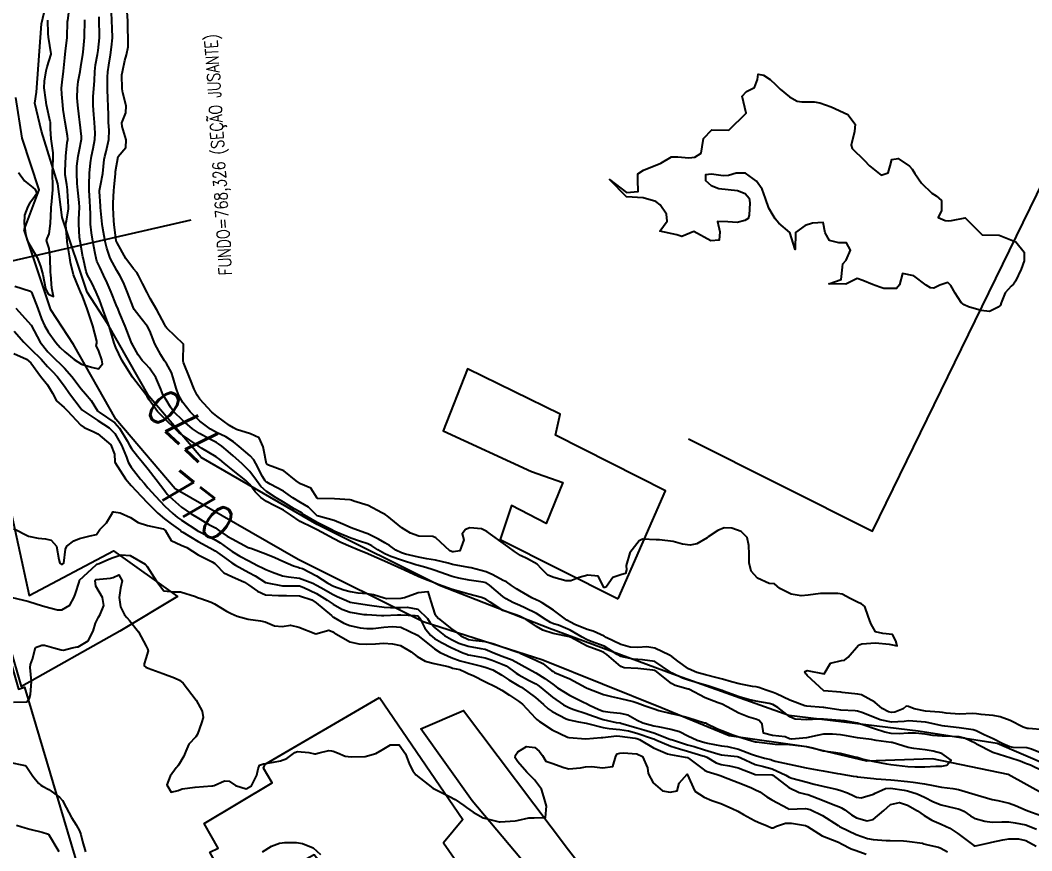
# Model space of a CAD drawing. Header units: metres. Extents: x 307586 to 320046, y 7427249 to 7434250.
# Drawn here: x 318966.1 to 319085.4, y 7429174.3 to 7429272.2 of the extents above; entities that cross this region are included whole.
import ezdxf
from ezdxf.enums import TextEntityAlignment as Align

# ---------------------------------------------------------------- set-up
doc = ezdxf.new("R2010")
doc.units = ezdxf.units.M
doc.header["$MEASUREMENT"] = 0
for name, color, linetype in [('Area Verde e Lazer', 45, 'Continuous'), ('Cotas', 45, 'Continuous'), ('Curvas de Nivel 1m', 11, 'Continuous'), ('Curvas de Nivel 5m', 15, 'Continuous'), ('Divisa', 42, 'FENCELINE2'), ('Edificações', 30, 'Continuous'), ('Hidrografia', 140, 'Continuous'), ('TEXTO', 45, 'Continuous'), ('Vias Primárias', 230, 'Continuous')]:
    doc.layers.add(name, color=color, linetype=linetype)
doc.styles.add('ROMANS', font='romans', dxfattribs={"height": 0.2})
doc.styles.add('Style-STANDARD', font='STANDARD.shx')
doc.linetypes.add('FENCELINE2', pattern='A,0.25,-0.1,[132,ltypeshp.shx,S=0.1,R=0,X=-0.1,Y=0],-0.1,1', length=1.45)

msp = doc.modelspace()

# ---------------------------------------------------------------- linework, layer by layer
at = {"layer": 'Area Verde e Lazer'}
msp.add_lwpolyline([(319044.9, 7429222.86), (319066.6, 7429211.96), (319095.71, 7429271.56), (319044.9, 7429296.61)], dxfattribs=at)
msp.add_lwpolyline([(319044.9, 7429222.86), (319066.6, 7429211.96), (319095.71, 7429271.56), (319044.9, 7429296.61)], dxfattribs=at)
at = {"layer": 'Curvas de Nivel 1m', "flags": 128}
for points, elevation in [([(318965.45, 7429240.84), (318967.32, 7429240.25), (318967.44, 7429240.13), (318968.16, 7429238.24), (318968.62, 7429237.01), (318968.96, 7429236.23), (318969.38, 7429235.48), (318970.29, 7429234.22), (318970.79, 7429233.64), (318971.35, 7429233.12), (318972.46, 7429232.19), (318973.34, 7429231.67), (318974.49, 7429231.32), (318975.33, 7429231.1), (318975.8, 7429231.69), (318975.73, 7429232.15), (318975.35, 7429233.18), (318975.07, 7429233.87), (318975.13, 7429234.15), (318975.14, 7429234.38), (318974.67, 7429236.16), (318974.35, 7429237.11), (318974, 7429238.17), (318973.44, 7429239.67), (318973.21, 7429240.18), (318972.99, 7429240.64), (318972.36, 7429242.19), (318972.01, 7429243.66), (318971.93, 7429244.2), (318971.64, 7429246.07), (318971.63, 7429246.2), (318971.53, 7429247.53), (318971.48, 7429248.15), (318971.48, 7429248.2), (318971.49, 7429248.25), (318971.54, 7429248.53), (318971.77, 7429249.98), (318971.78, 7429250.2), (318971.69, 7429252.09), (318971.68, 7429252.2), (318971.59, 7429252.83), (318971.4, 7429254), (318971.39, 7429254.2), (318971.39, 7429254.42), (318971.47, 7429256.2), (318971.65, 7429257.78), (318971.71, 7429258.14), (318971.71, 7429258.2), (318971.66, 7429258.57), (318971.39, 7429260.2), (318971.17, 7429261.68), (318971.11, 7429262.21), (318971.01, 7429263.5), (318970.98, 7429264.21), (318971.03, 7429264.91), (318971.19, 7429266.21), (318971.36, 7429267.8), (318971.39, 7429268.21), (318971.42, 7429268.56), (318971.63, 7429270.2), (318971.69, 7429272.07), (318971.7, 7429272.2), (318971.83, 7429273.09)], 769), ([(319086.81, 7429185.65), (319085.36, 7429186.27), (319084.82, 7429186.39), (319083.22, 7429186.45), (319082.82, 7429186.53), (319081.99, 7429186.87), (319080.83, 7429187.46), (319079.77, 7429187.95), (319078.84, 7429188.43), (319078.48, 7429188.55), (319076.84, 7429188.78), (319075.15, 7429188.95), (319074.84, 7429189), (319073.24, 7429189.37), (319072.85, 7429189.43), (319072.34, 7429189.49), (319070.85, 7429189.58), (319070.33, 7429189.52), (319068.85, 7429189.43), (319067.53, 7429189.72), (319066.85, 7429189.98), (319065.35, 7429190.58), (319064.86, 7429190.75), (319064.57, 7429190.78), (319062.86, 7429190.86), (319061.11, 7429191.12), (319060.86, 7429191.17), (319060.8, 7429191.18), (319058.87, 7429191.33), (319058.63, 7429191.38), (319056.88, 7429192.03), (319055.31, 7429192.77), (319054.89, 7429192.94), (319054.08, 7429193.2), (319053.19, 7429193.51), (319052.9, 7429193.59), (319052.46, 7429193.66), (319050.9, 7429193.97), (319049.97, 7429194.18), (319048.91, 7429194.49), (319048.31, 7429194.67), (319046.91, 7429195.03), (319045.9, 7429195.3), (319044.92, 7429195.73), (319043.65, 7429196.62), (319042.94, 7429197.17), (319042.68, 7429197.34), (319040.95, 7429198.16), (319040.01, 7429198.31), (319038.95, 7429198.24), (319038.05, 7429198.29), (319036.95, 7429198.61), (319035.21, 7429199.43), (319034.96, 7429199.56), (319033.68, 7429200.15), (319032.97, 7429200.38), (319031.49, 7429200.97), (319030.98, 7429201.22), (319030.55, 7429201.48), (319029, 7429202.66), (319027.66, 7429203.52), (319027.23, 7429203.74), (319027.02, 7429203.83), (319026.44, 7429204.11), (319025.03, 7429204.94), (319024.64, 7429205.17), (319024.04, 7429205.56), (319023.43, 7429205.97), (319023.04, 7429206.16), (319021.84, 7429206.8), (319021.05, 7429207.16), (319019.26, 7429207.62), (319019.05, 7429207.66), (319019.01, 7429207.66), (319017.06, 7429208.03), (319016.55, 7429208.17), (319015.07, 7429208.56), (319014.04, 7429208.71), (319013.07, 7429208.88), (319011.54, 7429209.25), (319011.08, 7429209.39), (319010.4, 7429209.73), (319009.64, 7429210.28), (319009.09, 7429210.6), (319008.36, 7429211.02), (319007.1, 7429211.63), (319006.72, 7429211.77), (319005.11, 7429212.36), (319004.13, 7429212.79), (319003.12, 7429213.2), (319001.26, 7429213.71), (319001.13, 7429213.76), (319001.03, 7429213.84), (319000.1, 7429214.81), (318999.15, 7429215.36), (318998.26, 7429215.88), (318997.16, 7429216.68), (318995.59, 7429217.49), (318995.17, 7429217.72), (318995.07, 7429217.81), (318995, 7429217.91), (318994.68, 7429218.42), (318993.89, 7429219.93), (318993.65, 7429220.38), (318993.21, 7429220.86), (318991.92, 7429221.95), (318991.23, 7429222.5), (318990.33, 7429223.07), (318989.24, 7429223.59), (318988.52, 7429224), (318987.26, 7429224.95), (318986.13, 7429226.02), (318985.28, 7429227.13), (318984.94, 7429227.68), (318984.76, 7429228.04), (318984.5, 7429228.84), (318984.15, 7429230.05), (318983.94, 7429230.66), (318983.34, 7429231.72), (318983.11, 7429232.06), (318982.67, 7429232.74), (318981.96, 7429234.07), (318981.39, 7429235.57), (318981.11, 7429236.08), (318980.35, 7429237.04), (318979.54, 7429238.11), (318979.42, 7429238.37), (318978.76, 7429240.12), (318978.27, 7429241.3), (318977.84, 7429242.13), (318977.47, 7429242.72), (318976.7, 7429244.14), (318976.31, 7429245.33), (318976.13, 7429246.14), (318975.79, 7429247.89), (318975.75, 7429248.15), (318975.58, 7429250.14), (318975.56, 7429250.3), (318975.45, 7429252.02), (318975.46, 7429252.15), (318975.59, 7429252.93), (318975.8, 7429253.95), (318975.83, 7429254.15), (318975.99, 7429255.79), (318976.07, 7429256.15), (318976.24, 7429256.75), (318976.56, 7429258.15), (318976.57, 7429259.25), (318976.5, 7429260.15), (318976.5, 7429260.96), (318976.48, 7429262.15), (318976.43, 7429262.87), (318976.4, 7429264.15), (318976.4, 7429265.5), (318976.42, 7429266.15), (318976.53, 7429266.92), (318976.73, 7429268.15), (318976.87, 7429269.06), (318976.97, 7429270.14), (318976.94, 7429271.27), (318976.88, 7429272.14), (318976.85, 7429273.16)], 772), ([(319086.84, 7429188.53), (319085, 7429188.67), (319084.84, 7429188.69), (319084.73, 7429188.72), (319084.37, 7429188.84), (319082.85, 7429189.63), (319081.68, 7429190.05), (319080.86, 7429190.22), (319079.43, 7429190.32), (319078.86, 7429190.42), (319078.4, 7429190.45), (319076.86, 7429190.38), (319075.31, 7429190.5), (319074.86, 7429190.57), (319074.51, 7429190.61), (319072.86, 7429190.72), (319071.53, 7429190.99), (319070.87, 7429191.29), (319070.57, 7429191.31), (319070.23, 7429191.01), (319069.25, 7429190.62), (319068.86, 7429190.59), (319068.5, 7429190.67), (319067.76, 7429191.04), (319066.87, 7429191.81), (319065.3, 7429192.66), (319064.89, 7429192.75), (319063.04, 7429192.95), (319062.89, 7429192.96), (319060.89, 7429193.12), (319058.91, 7429194.95), (319058.82, 7429195.05), (319058.75, 7429195.14), (319058.65, 7429195.41), (319058.92, 7429195.51), (319060.91, 7429195.12), (319061.64, 7429196.4), (319062.94, 7429196.7), (319063.3, 7429196.73), (319063.73, 7429197.09), (319064.96, 7429198.5), (319065.34, 7429198.68), (319066.96, 7429198.78), (319068.58, 7429198.64), (319068.96, 7429198.54), (319069.53, 7429198.44), (319069.37, 7429199.02), (319068.97, 7429199.79), (319067.85, 7429199.91), (319066.97, 7429200.08), (319066.43, 7429201.06), (319066.11, 7429201.94), (319065.69, 7429203.06), (319065.33, 7429203.39), (319065.02, 7429203.51), (319063.96, 7429204.02), (319063.03, 7429204.53), (319062.54, 7429204.61), (319061.03, 7429204.6), (319060.49, 7429204.59), (319059.03, 7429204.4), (319058.21, 7429204.34), (319057.03, 7429204.53), (319055.69, 7429205.18), (319055.04, 7429205.73), (319054.44, 7429205.8), (319053.05, 7429206.43), (319052.3, 7429207.23), (319052.07, 7429208.23), (319052.05, 7429209.23), (319052.04, 7429210.28), (319051.82, 7429211.23), (319051.11, 7429211.93), (319050.04, 7429212.33), (319049.12, 7429212.34), (319048.36, 7429212.02), (319047.23, 7429211.29), (319047.1, 7429211.19), (319045.91, 7429210.48), (319045.09, 7429210.32), (319044.19, 7429210.42), (319043.1, 7429210.74), (319041.5, 7429210.95), (319041.1, 7429210.94), (319039.48, 7429211), (319039.1, 7429210.84), (319038.01, 7429209.4), (319037.56, 7429207.9), (319037.59, 7429207.4), (319037.49, 7429206.98), (319037.05, 7429206.86), (319035.98, 7429206.49), (319035.25, 7429205.43), (319035.12, 7429205.34), (319035.03, 7429205.31), (319034.93, 7429205.33), (319034.88, 7429205.43), (319034.24, 7429206.64), (319033.05, 7429206.76), (319032, 7429206.51), (319031.04, 7429206.12), (319030.44, 7429206.09), (319029.04, 7429206.48), (319028.32, 7429206.78), (319027.56, 7429207.52), (319027.06, 7429208.05), (319025.93, 7429208.68), (319025.08, 7429209.08), (319024.39, 7429209.56), (319023.64, 7429210.12), (319023.09, 7429210.49), (319021.54, 7429211.6), (319021.11, 7429211.91), (319020.49, 7429212.23), (319019.11, 7429212.37), (319018.6, 7429212.14), (319018.23, 7429211.63), (319018.42, 7429210.95), (319017.94, 7429209.64), (319017.21, 7429209.52), (319017.08, 7429209.53), (319016.78, 7429209.65), (319015.1, 7429211.17), (319014.74, 7429211.32), (319013.1, 7429211.38), (319012.11, 7429211.71), (319011.11, 7429212.36), (319009.39, 7429213.75), (319009.25, 7429213.86), (319009.13, 7429213.92), (319008.75, 7429214.14), (319007.15, 7429214.99), (319005.44, 7429215.49), (319005.15, 7429215.63), (319005.02, 7429215.66), (319003.15, 7429215.78), (319001.18, 7429215.81), (319001.15, 7429215.82), (319001.13, 7429215.84), (319000.36, 7429217.05), (318999.17, 7429217.53), (318998.64, 7429217.88), (318997.19, 7429219.08), (318995.38, 7429219.73), (318995.2, 7429219.81), (318995.15, 7429219.91), (318994.83, 7429221.53), (318994.74, 7429221.92), (318994.28, 7429222.97), (318993.24, 7429223.45), (318991.6, 7429223.96), (318991.25, 7429224.13), (318990.77, 7429224.44), (318989.27, 7429225.53), (318988.69, 7429226), (318987.29, 7429227.53), (318986.97, 7429228.01), (318986.62, 7429228.7), (318986.08, 7429230.02), (318985.34, 7429231.87), (318985.31, 7429232), (318985.31, 7429232.03), (318985.36, 7429234.03), (318983.39, 7429235.89), (318983.28, 7429236.06), (318983.15, 7429236.3), (318982.22, 7429238.07), (318981.43, 7429239.39), (318981.07, 7429240.09), (318980.53, 7429241.17), (318980.05, 7429242.1), (318979.84, 7429242.48), (318979.47, 7429242.9), (318978.56, 7429244.12), (318977.51, 7429245.95), (318977.45, 7429246.13), (318977.43, 7429246.21), (318977.16, 7429248.13), (318977.13, 7429248.55), (318977.05, 7429250.14), (318977.04, 7429250.66), (318977.13, 7429252.13), (318977.17, 7429252.55), (318977.32, 7429254.13), (318977.35, 7429254.39), (318977.63, 7429256.13), (318978.56, 7429257.21), (318978.6, 7429258.12), (318978.12, 7429259.69), (318978.09, 7429260.13), (318978.54, 7429261.28), (318978.58, 7429262.12), (318978.19, 7429263.65), (318978.1, 7429264.13), (318978.09, 7429265.78), (318978.14, 7429266.13), (318978.43, 7429267.46), (318978.61, 7429268.12), (318978.81, 7429269.1), (318978.83, 7429270.12), (318978.77, 7429271.16), (318978.77, 7429272.12), (318978.7, 7429273.25)], 773), ([(318965.88, 7429254.28), (318966.59, 7429253.26), (318967.59, 7429252.51), (318967.87, 7429252.25), (318968.05, 7429251.78), (318967.57, 7429251.1), (318967.2, 7429250.62), (318966.98, 7429250.26), (318966.6, 7429249.21), (318966.55, 7429248.26), (318966.7, 7429247.08), (318966.91, 7429246.26), (318967.5, 7429245.2), (318968.1, 7429244.24), (318968.49, 7429243.22), (318968.77, 7429242.24), (318969.09, 7429240.59), (318969.24, 7429240.23), (318969.44, 7429239.93), (318970.03, 7429239.62), (318969.92, 7429240.22), (318969.82, 7429240.6), (318969.69, 7429242.23), (318969.68, 7429242.45), (318969.62, 7429244.23), (318969.5, 7429245.3), (318969.2, 7429246.23), (318969.28, 7429246.47), (318969.52, 7429247.04), (318969.67, 7429248.23), (318969.76, 7429250.03), (318969.76, 7429250.23), (318969.78, 7429250.44), (318969.93, 7429252.22), (318969.93, 7429252.57), (318969.92, 7429254.23), (318969.97, 7429255.88), (318969.99, 7429256.22), (318969.99, 7429256.58), (318969.76, 7429258.23), (318969.67, 7429259.4), (318969.65, 7429260.23), (318969.64, 7429260.27), (318969.21, 7429262.23), (318969.1, 7429262.84), (318968.93, 7429264.24), (318968.94, 7429265.04), (318969.15, 7429266.24), (318969.28, 7429266.72), (318969.74, 7429268.23), (318969.74, 7429268.26), (318969.44, 7429270.23), (318969.41, 7429270.64), (318969.35, 7429272.23)], 768), ([(319086.78, 7429183.62), (319085.25, 7429184.36), (319084.79, 7429184.53), (319084.57, 7429184.61), (319084.02, 7429184.84), (319082.8, 7429185.24), (319082.29, 7429185.37), (319080.81, 7429185.84), (319078.87, 7429186.85), (319078.82, 7429186.88), (319078.79, 7429186.9), (319077.46, 7429187.55), (319076.83, 7429187.71), (319076.01, 7429187.76), (319074.83, 7429187.78), (319073.73, 7429187.87), (319072.83, 7429188.01), (319071.69, 7429188.14), (319070.83, 7429188.14), (319069.77, 7429188.07), (319068.83, 7429188.11), (319068.06, 7429188.26), (319066.84, 7429188.65), (319065.7, 7429189.06), (319064.85, 7429189.31), (319063.33, 7429189.58), (319062.85, 7429189.63), (319062.27, 7429189.69), (319060.85, 7429189.79), (319060.19, 7429189.78), (319058.85, 7429189.7), (319057.48, 7429189.79), (319056.85, 7429190.07), (319055.43, 7429191.18), (319054.87, 7429191.51), (319054.42, 7429191.64), (319052.87, 7429191.92), (319052, 7429192.1), (319050.88, 7429192.41), (319049.05, 7429193.1), (319048.89, 7429193.16), (319048.61, 7429193.26), (319047.3, 7429193.69), (319046.9, 7429193.8), (319046.21, 7429193.99), (319044.9, 7429194.39), (319044.22, 7429194.63), (319042.91, 7429195.25), (319042.79, 7429195.34), (319040.93, 7429196.57), (319039.5, 7429196.8), (319038.93, 7429196.81), (319038.4, 7429196.86), (319036.93, 7429197.17), (319036.51, 7429197.41), (319034.95, 7429198.41), (319033.45, 7429198.96), (319032.96, 7429199.14), (319032.36, 7429199.47), (319030.97, 7429200.28), (319029.59, 7429200.88), (319028.98, 7429201.05), (319028.65, 7429201.17), (319028.13, 7429201.51), (319026.99, 7429202.25), (319025.62, 7429202.93), (319025.01, 7429203.19), (319024.18, 7429203.56), (319023.41, 7429203.97), (319023.02, 7429204.24), (319021.44, 7429205.6), (319021.04, 7429205.85), (319020.69, 7429205.95), (319019.04, 7429206.18), (319017.82, 7429206.42), (319017.04, 7429206.63), (319015.6, 7429207.11), (319015.05, 7429207.32), (319014.79, 7429207.41), (319013.93, 7429207.69), (319013.06, 7429207.91), (319012.77, 7429207.99), (319011.07, 7429208.54), (319009.82, 7429208.98), (319009.08, 7429209.29), (319008.26, 7429209.75), (319007.56, 7429210.24), (319007.09, 7429210.46), (319006.11, 7429210.77), (319005.1, 7429211.12), (319004.62, 7429211.32), (319003.49, 7429211.81), (319003.11, 7429211.98), (319002.83, 7429212.1), (319001.12, 7429212.97), (318999.63, 7429213.86), (318999.34, 7429214.07), (318999.14, 7429214.19), (318998.42, 7429214.59), (318997.15, 7429215.37), (318996.29, 7429215.9), (318995.16, 7429216.62), (318994.47, 7429217.22), (318993.96, 7429217.93), (318993.19, 7429218.99), (318992.23, 7429219.95), (318991.21, 7429220.84), (318990.61, 7429221.36), (318989.87, 7429221.98), (318989.49, 7429222.25), (318989.23, 7429222.4), (318988.39, 7429222.84), (318987.24, 7429223.47), (318986.43, 7429224.02), (318985.26, 7429225.01), (318984.23, 7429226.05), (318983.81, 7429226.59), (318983.29, 7429227.44), (318982.93, 7429228.06), (318982.66, 7429228.71), (318982.1, 7429230.07), (318981.33, 7429231.19), (318980.9, 7429231.64), (318980.47, 7429232.09), (318979.99, 7429232.74), (318979.36, 7429233.88), (318979.26, 7429234.11), (318979.19, 7429234.28), (318978.49, 7429236.12), (318977.81, 7429237.72), (318977.63, 7429238.13), (318977.42, 7429238.64), (318976.82, 7429240.14), (318976.33, 7429241.26), (318975.93, 7429242.15), (318975.47, 7429243.08), (318975.14, 7429243.81), (318975.04, 7429244.16), (318974.94, 7429244.71), (318974.65, 7429246.16), (318974.49, 7429247.13), (318974.4, 7429248.17), (318974.38, 7429249.34), (318974.34, 7429250.17), (318974.29, 7429250.88), (318974.22, 7429252.17), (318974.22, 7429252.8), (318974.27, 7429254.17), (318974.38, 7429255.41), (318974.5, 7429256.17), (318974.7, 7429257.11), (318974.89, 7429258.17), (318974.92, 7429258.91), (318974.84, 7429260.17), (318974.77, 7429261.09), (318974.71, 7429262.17), (318974.71, 7429263.17), (318974.77, 7429264.17), (318974.84, 7429265.06), (318974.9, 7429266.17), (318974.98, 7429266.94), (318975.22, 7429268.17), (318975.29, 7429268.66), (318975.45, 7429270.16), (318975.46, 7429270.51), (318975.39, 7429272.16), (318975.39, 7429272.6)], 771), ([(318965.38, 7429235.54), (318966.51, 7429234.26), (318967.35, 7429233.41), (318968.56, 7429232.24), (318969.33, 7429231.37), (318969.9, 7429230.79), (318970.45, 7429230.21), (318971.31, 7429229.06), (318971.91, 7429228.19), (318973.28, 7429226.4), (318973.37, 7429226.28), (318973.48, 7429226.18), (318975.26, 7429225), (318976.58, 7429224.14), (318977.24, 7429223.49), (318978.05, 7429222.12), (318978.63, 7429220.69), (318978.84, 7429220.11), (318979.19, 7429219.51), (318980.3, 7429218.09), (318980.7, 7429217.62), (318981.16, 7429217.09), (318982.04, 7429216.07), (318983.14, 7429214.9), (318984.08, 7429214.05), (318984.66, 7429213.58), (318985.12, 7429213.26), (318987.04, 7429212.01), (318987.1, 7429211.97), (318987.18, 7429211.93), (318989.09, 7429210.95), (318989.69, 7429210.59), (318990.54, 7429209.97), (318991.08, 7429209.58), (318991.99, 7429209.03), (318993.06, 7429208.45), (318994.08, 7429207.92), (318994.73, 7429207.59), (318995.05, 7429207.43), (318995.84, 7429207.11), (318997.04, 7429206.69), (318997.73, 7429206.57), (318999.04, 7429206.4), (319000.59, 7429205.84), (319001.03, 7429205.61), (319001.54, 7429205.32), (319003.02, 7429204.48), (319003.48, 7429204.27), (319004.56, 7429203.8), (319005.01, 7429203.6), (319005.25, 7429203.54), (319007.01, 7429203.28), (319007.57, 7429203.19), (319009, 7429202.99), (319009.77, 7429202.96), (319011, 7429202.96), (319011.73, 7429202.99), (319013, 7429202.78), (319014.11, 7429201.68), (319014.46, 7429201.16), (319014.97, 7429200.59), (319016.15, 7429199.66), (319016.96, 7429199.17), (319017.81, 7429198.77), (319018.94, 7429198.39), (319020.41, 7429198.14), (319020.94, 7429198.03), (319022.05, 7429197.59), (319022.93, 7429197.23), (319024.13, 7429196.77), (319024.92, 7429196.36), (319026.38, 7429195.54), (319026.91, 7429195.25), (319027.98, 7429194.59), (319028.9, 7429193.92), (319029.47, 7429193.49), (319030.88, 7429192.6), (319032.54, 7429191.79), (319032.87, 7429191.64), (319033.23, 7429191.45), (319034.35, 7429190.93), (319034.86, 7429190.75), (319035.67, 7429190.6), (319036.85, 7429190.5), (319037.75, 7429190.3), (319038.85, 7429189.66), (319039.51, 7429189.37), (319040.84, 7429189.02), (319041.28, 7429188.91), (319042.84, 7429188.61), (319043.85, 7429188.34), (319044.83, 7429187.84), (319045.95, 7429187.3), (319046.82, 7429187.03), (319047.15, 7429186.95), (319048.81, 7429186.66), (319049.5, 7429186.57), (319050.81, 7429186.25), (319052.35, 7429185.68), (319052.8, 7429185.51), (319053.86, 7429185.2), (319054.62, 7429185.02), (319054.79, 7429184.97), (319055.12, 7429184.85), (319056.79, 7429184.47), (319057.88, 7429184.25), (319058.78, 7429184.05), (319060.1, 7429183.81), (319060.78, 7429183.7), (319062.48, 7429183.4), (319062.78, 7429183.35), (319062.99, 7429183.31), (319064.33, 7429183.08), (319064.77, 7429183.01), (319064.84, 7429183), (319066.77, 7429182.78), (319067.05, 7429182.76), (319068.77, 7429182.62), (319069.2, 7429182.58), (319070.76, 7429182.44), (319071.39, 7429182.36), (319072.76, 7429182.16), (319073.77, 7429181.95), (319074.76, 7429181.76), (319076.09, 7429181.6), (319076.75, 7429181.49), (319078.74, 7429180.9), (319080.74, 7429180.32), (319081.41, 7429180.2), (319082.73, 7429179.9), (319083.49, 7429179.61), (319084.73, 7429179.07), (319085.36, 7429178.82), (319086.72, 7429178.33)], 771), ([(318965.35, 7429232.9), (318966.85, 7429232.25), (318967.34, 7429231.82), (318968.47, 7429230.24), (318969.31, 7429229.2), (318969.91, 7429228.22), (318970.39, 7429227.32), (318971.28, 7429226.54), (318971.65, 7429226.2), (318973.25, 7429224.48), (318973.64, 7429224.17), (318974.76, 7429223.68), (318975.24, 7429223.44), (318976.8, 7429222.13), (318977.21, 7429221.03), (318977.24, 7429220.13), (318977.25, 7429220.08), (318978.5, 7429218.12), (318979.17, 7429217.35), (318979.77, 7429216.71), (318980.35, 7429216.09), (318981.14, 7429215.26), (318982.34, 7429214.07), (318983.12, 7429213.43), (318983.91, 7429212.84), (318984.98, 7429212.03), (318985.04, 7429211.97), (318985.1, 7429211.94), (318985.28, 7429211.84), (318987.09, 7429210.76), (318988.46, 7429210), (318989.08, 7429209.63), (318990.19, 7429208.85), (318991.06, 7429208.24), (318991.5, 7429207.96), (318993.04, 7429207.1), (318993.79, 7429206.68), (318995.03, 7429205.91), (318997.03, 7429205.53), (318998.69, 7429205.53), (318999.03, 7429205.51), (318999.55, 7429205.33), (319001.02, 7429204.6), (319002.29, 7429203.83), (319003.01, 7429203.35), (319004.04, 7429202.76), (319004.99, 7429202.41), (319006.61, 7429202.15), (319006.99, 7429202.13), (319008.7, 7429202.03), (319008.99, 7429202.03), (319010.61, 7429202.1), (319010.99, 7429202.11), (319012.66, 7429202.03), (319012.99, 7429201.96), (319013.21, 7429201.7), (319013.8, 7429200.51), (319014.48, 7429199.68), (319014.96, 7429199.32), (319015.77, 7429198.84), (319016.94, 7429198.23), (319018.29, 7429197.63), (319018.76, 7429197.45), (319018.93, 7429197.39), (319019.21, 7429197.34), (319020.93, 7429197.02), (319021.76, 7429196.76), (319022.92, 7429196.28), (319023.41, 7429196.06), (319024.13, 7429195.56), (319024.57, 7429195.21), (319024.91, 7429195), (319026.04, 7429194.4), (319026.9, 7429193.94), (319027.15, 7429193.78), (319027.5, 7429193.52), (319028.88, 7429192.4), (319030.16, 7429191.49), (319030.86, 7429191.12), (319031.4, 7429190.93), (319032.85, 7429190.45), (319033.57, 7429190.17), (319034.85, 7429189.76), (319036.4, 7429189.41), (319036.84, 7429189.34), (319036.93, 7429189.32), (319038.83, 7429188.78), (319039.65, 7429188.55), (319040.83, 7429188.19), (319042.72, 7429187.44), (319042.82, 7429187.41), (319042.88, 7429187.39), (319043.03, 7429187.34), (319044.81, 7429186.76), (319045.57, 7429186.55), (319046.81, 7429186.19), (319048.37, 7429185.7), (319048.8, 7429185.6), (319050.64, 7429185.4), (319050.79, 7429185.36), (319051.08, 7429185.24), (319052.79, 7429184.44), (319053.76, 7429184.19), (319054.78, 7429183.95), (319056.41, 7429183.17), (319056.77, 7429182.96), (319057.1, 7429182.83), (319058.76, 7429182.4), (319059.75, 7429182.14), (319060.75, 7429181.9), (319062.31, 7429181.55), (319062.75, 7429181.42), (319063.65, 7429181.09), (319064.4, 7429180.74), (319064.74, 7429180.59), (319065.27, 7429180.53), (319066.74, 7429180.95), (319066.91, 7429181.05), (319068.15, 7429181.63), (319068.75, 7429181.65), (319070.34, 7429181.41), (319070.75, 7429181.33), (319071.87, 7429180.99), (319072.74, 7429180.6), (319073.82, 7429180.05), (319074.73, 7429179.68), (319076.37, 7429179.29), (319076.73, 7429179.22), (319076.95, 7429179.15), (319077.37, 7429178.92), (319078.18, 7429178.37), (319078.71, 7429178.08), (319079.85, 7429177.75), (319080.71, 7429177.64), (319081.88, 7429177.7), (319082.71, 7429177.69), (319083.44, 7429177.58), (319084.71, 7429177.31), (319085.95, 7429176.82)], 772), ([(318965.31, 7429212.27), (318967.09, 7429211.37), (318968.2, 7429211.13), (318969.09, 7429211.05), (318969.76, 7429210.89), (318970.38, 7429210.21), (318970.63, 7429208.63), (318970.78, 7429208.2), (318970.92, 7429208.07), (318971.05, 7429208.07), (318971.13, 7429208.12), (318971.22, 7429208.2), (318971.45, 7429209.83), (318971.6, 7429210.19), (318972.43, 7429210.84), (318973.09, 7429211.11), (318974.34, 7429211.41), (318975.1, 7429211.55), (318975.32, 7429211.93), (318975.48, 7429212.15), (318976.28, 7429212.96), (318976.96, 7429214.13), (318977.03, 7429214.23), (318977.12, 7429214.25), (318977.89, 7429214.12), (318979.12, 7429213.57), (318980, 7429212.99), (318981.11, 7429212.61), (318982.95, 7429212.22), (318983.1, 7429212.13), (318983.14, 7429212.1), (318983.17, 7429212.06), (318983.89, 7429210.85), (318985.09, 7429210.3), (318985.74, 7429210.02), (318987.07, 7429209.17), (318988.72, 7429208.33), (318989.06, 7429208.15), (318989.22, 7429207.99), (318990.11, 7429207.04), (318991.04, 7429206.61), (318992.54, 7429205.94), (318993.03, 7429205.63), (318994.07, 7429204.87), (318995.01, 7429204.46), (318996.54, 7429204.38), (318997.02, 7429204.36), (318997.5, 7429204.37), (318999.02, 7429204.35), (319000.48, 7429203.85), (319001.01, 7429203.5), (319002.81, 7429202), (319002.98, 7429201.86), (319003.04, 7429201.82), (319004.28, 7429201.11), (319004.97, 7429200.82), (319006.18, 7429200.57), (319006.97, 7429200.49), (319007.71, 7429200.5), (319008.97, 7429200.62), (319009.97, 7429200.73), (319010.97, 7429200.62), (319012.96, 7429199.7), (319014.94, 7429198.09), (319015.64, 7429197.66), (319016.93, 7429197.07), (319017.97, 7429196.68), (319018.92, 7429196.42), (319020.5, 7429196.02), (319020.92, 7429195.91), (319021.83, 7429195.59), (319022.91, 7429194.99), (319023.74, 7429194.41), (319024.89, 7429193.73), (319025.22, 7429193.55), (319026.88, 7429192.35), (319027.81, 7429191.52), (319028.35, 7429191), (319028.85, 7429190.68), (319030.49, 7429189.84), (319030.85, 7429189.7), (319031.94, 7429189.47), (319032.84, 7429189.33), (319033.01, 7429189.28), (319034.83, 7429188.79), (319035.56, 7429188.7), (319036.83, 7429188.57), (319037.82, 7429188.4), (319038.82, 7429188.13), (319040.65, 7429187.52), (319040.81, 7429187.47), (319041.07, 7429187.36), (319042.81, 7429186.59), (319043.84, 7429186.29), (319044.8, 7429186.03), (319046.62, 7429185.47), (319046.79, 7429185.41), (319047.08, 7429185.29), (319048.16, 7429184.64), (319048.78, 7429184.43), (319049.76, 7429184.27), (319050.78, 7429184.04), (319052.68, 7429183.32), (319052.77, 7429183.28), (319052.82, 7429183.27), (319054.77, 7429183.22), (319054.85, 7429183.19), (319056.75, 7429181.71), (319057.95, 7429181.15), (319058.59, 7429180.99), (319058.74, 7429180.95), (319058.99, 7429180.89), (319060.73, 7429180.23), (319062.19, 7429179.65), (319062.73, 7429179.45), (319062.97, 7429179.34), (319063.34, 7429179.09), (319064.14, 7429178.5), (319064.71, 7429178.17), (319065.97, 7429177.8), (319066.71, 7429177.95), (319067.96, 7429179.03), (319068.73, 7429179.73), (319069.78, 7429179.96), (319070.73, 7429179.66), (319071.92, 7429178.99), (319072.72, 7429178.42), (319073.62, 7429177.88), (319074.71, 7429177.41), (319075.74, 7429176.94), (319076.69, 7429176.32), (319078.55, 7429174.9), (319078.63, 7429174.86), (319078.67, 7429174.85), (319078.72, 7429174.85), (319078.96, 7429174.9), (319080.36, 7429175.21), (319080.68, 7429175.27), (319081.99, 7429175.56), (319082.69, 7429175.67), (319083.85, 7429175.68), (319084.68, 7429175.49), (319085.9, 7429174.82)], 773), ([(318965.13, 7429204.14), (318967, 7429203.71), (318968.11, 7429203.35), (318968.99, 7429203.08), (318970.5, 7429202.7), (318970.99, 7429202.69), (318971.94, 7429203.24), (318972.46, 7429204.19), (318972.6, 7429204.59), (318973.03, 7429205.96), (318973.07, 7429206.14), (318973.1, 7429206.18), (318975.05, 7429207.98), (318975.15, 7429208.05), (318975.39, 7429208.15), (318976.53, 7429208.66), (318977.06, 7429208.86), (318978.01, 7429209.17), (318979.07, 7429209.1), (318980.82, 7429208.08), (318980.93, 7429207.96), (318981.05, 7429207.8), (318982.15, 7429206.07), (318983.02, 7429204.93), (318984.25, 7429204.81), (318985.01, 7429204.79), (318986.78, 7429204.24), (318987.01, 7429204.15), (318987.38, 7429204), (318988.6, 7429203.59), (318989, 7429203.41), (318990.43, 7429202.53), (318990.99, 7429202.24), (318991.67, 7429201.95), (318992.98, 7429201.58), (318994.44, 7429201.38), (318994.98, 7429201.25), (318996.07, 7429200.81), (318996.97, 7429200.73), (318997.96, 7429200.86), (318998.97, 7429200.65), (319000.96, 7429199.84), (319002.5, 7429200.29), (319002.97, 7429200.08), (319003.13, 7429199.98), (319003.41, 7429199.81), (319004.95, 7429198.91), (319006.05, 7429198.68), (319006.95, 7429198.64), (319008.01, 7429198.69), (319008.95, 7429198.74), (319010.01, 7429198.67), (319010.94, 7429198.46), (319012.2, 7429197.71), (319012.93, 7429197.16), (319013.87, 7429196.63), (319014.92, 7429196.35), (319016.56, 7429196.01), (319016.92, 7429195.88), (319017.09, 7429195.82), (319017.93, 7429195.63), (319018.62, 7429195.33), (319018.91, 7429195.19), (319019.61, 7429194.91), (319020.9, 7429194.25), (319022.17, 7429193.59), (319022.89, 7429193.2), (319023.82, 7429192.62), (319024.87, 7429191.91), (319025.32, 7429191.55), (319026.85, 7429189.89), (319027.04, 7429189.73), (319027.35, 7429189.52), (319028.83, 7429188.54), (319030.65, 7429187.65), (319030.81, 7429187.61), (319032.79, 7429187.48), (319032.81, 7429187.48), (319034.63, 7429187.62), (319034.82, 7429187.63), (319036.42, 7429187.81), (319036.82, 7429187.8), (319038.64, 7429187.55), (319038.81, 7429187.51), (319039.12, 7429187.38), (319040.8, 7429186.4), (319042.44, 7429185.7), (319042.8, 7429185.61), (319044.52, 7429185.31), (319044.76, 7429185.27), (319044.79, 7429185.26), (319044.93, 7429185.17), (319046.78, 7429183.79), (319047.11, 7429183.62), (319048.28, 7429183.27), (319048.77, 7429183.1), (319049.05, 7429182.97), (319050.76, 7429182.33), (319052.27, 7429181.71), (319052.75, 7429181.5), (319053.33, 7429181.21), (319054.17, 7429180.63), (319054.73, 7429180.27), (319056.65, 7429179.24), (319056.72, 7429179.2), (319056.74, 7429179.19), (319058.72, 7429179.24), (319059.25, 7429179.13), (319060.72, 7429178.41), (319062.57, 7429177.24), (319062.7, 7429177.15), (319062.73, 7429177.13), (319062.78, 7429177.1), (319064.69, 7429176.19), (319066.01, 7429175.73), (319066.68, 7429175.6), (319068.22, 7429175.49), (319068.68, 7429175.47), (319070.25, 7429175.43), (319070.68, 7429175.41), (319072.51, 7429175.15), (319072.67, 7429175.1), (319073.13, 7429174.97), (319074.41, 7429174.69), (319074.67, 7429174.59), (319075.46, 7429174.14)], 774), ([(318964.77, 7429184.73), (318966.68, 7429184.33), (318966.76, 7429184.3), (318966.81, 7429184.25), (318967.57, 7429183.06), (318968.24, 7429182.23), (318968.53, 7429182.01), (318968.74, 7429181.9), (318969.45, 7429181.49), (318970.73, 7429180.6), (318971.07, 7429180.2), (318971.51, 7429179.39), (318972.16, 7429178.19), (318972.68, 7429177.31), (318973.1, 7429176.6), (318973.24, 7429176.17), (318973.45, 7429175.37), (318973.78, 7429174.16)], 776), ([(318965.65, 7429177.3), (318966.68, 7429176.98), (318967.24, 7429176.8), (318968.68, 7429176.48), (318969.43, 7429176.21), (318970.64, 7429174.2)], 777), ([(318994.65, 7429174.15), (318995.72, 7429174.83), (318996.66, 7429175.17), (318997.29, 7429175.25), (318998.66, 7429175.23), (318999.4, 7429175.12), (319000.65, 7429174.62), (319001.51, 7429173.83)], 776)]:
    msp.add_lwpolyline(points, dxfattribs=dict(at, elevation=elevation))
at = {"layer": 'Curvas de Nivel 1m', "elevation": 774, "flags": 128}
msp.add_lwpolyline([(319063.7, 7429261.1), (319064.56, 7429259.96), (319064.48, 7429259.09), (319064.08, 7429257.5), (319064.2, 7429257.09), (319065.64, 7429255.7), (319066.26, 7429255.06), (319067.62, 7429253.96), (319068.46, 7429254.21), (319068.71, 7429255.04), (319068.89, 7429255.79), (319069.65, 7429255.93), (319070.99, 7429255.01), (319071.29, 7429254.66), (319071.62, 7429254.14), (319072.41, 7429252.99), (319073.6, 7429251.83), (319074.12, 7429251.5), (319074.74, 7429250.96), (319074.75, 7429249.78), (319074.34, 7429248.97), (319075.19, 7429248.59), (319075.56, 7429248.55), (319075.93, 7429248.58), (319077.56, 7429248.93), (319079.54, 7429246.91), (319081.54, 7429246.88), (319083.53, 7429246.1), (319084.49, 7429244.85), (319084.51, 7429243.85), (319084.15, 7429242.85), (319083.48, 7429241.45), (319083.25, 7429241.09), (319082.98, 7429240.86), (319082.26, 7429240.07), (319081.79, 7429238.88), (319081.69, 7429238.63), (319081.44, 7429238.36), (319080.41, 7429237.87), (319079.43, 7429237.98), (319077.95, 7429238.41), (319077.44, 7429238.65), (319077.08, 7429238.93), (319076.36, 7429240.04), (319075.84, 7429240.95), (319075.48, 7429241.29), (319074.54, 7429240.96), (319073.84, 7429240.6), (319073.47, 7429240.67), (319072.94, 7429240.99), (319071.48, 7429242.07), (319070.15, 7429242.35), (319069.8, 7429241.02), (319069.46, 7429240.58), (319067.93, 7429240.57), (319067.46, 7429240.74), (319066.61, 7429241.06), (319065.47, 7429241.52), (319064.81, 7429241.75), (319063.46, 7429241.1), (319061.46, 7429241.12), (319062.92, 7429241.66), (319063.09, 7429243.1), (319063.12, 7429243.48), (319063.5, 7429243.93), (319064.02, 7429245.09), (319063.53, 7429245.97), (319062.65, 7429245.98), (319061.53, 7429246.26), (319061.04, 7429247.13), (319060.78, 7429248.35), (319059.55, 7429248.27), (319058.69, 7429248.02), (319057.54, 7429247.17), (319057.51, 7429245.17), (319056.87, 7429247.18), (319055.55, 7429248.29), (319055.14, 7429248.78), (319054.89, 7429249.2), (319054.4, 7429250.04), (319054, 7429251.21), (319053.6, 7429252.31), (319052.94, 7429253.23), (319051.62, 7429254.2), (319050.55, 7429254.18), (319049.62, 7429253.92), (319049.01, 7429253.88), (319047.62, 7429254.05), (319046.92, 7429254), (319046.91, 7429253.3), (319047.6, 7429252.71), (319048.5, 7429252.38), (319049.6, 7429252.27), (319050.7, 7429252.15), (319051.59, 7429251.78), (319052.06, 7429251.24), (319052.14, 7429250.68), (319052.07, 7429249.23), (319051.95, 7429248.84), (319051.56, 7429248.58), (319050.65, 7429248.35), (319049.55, 7429248.44), (319048.35, 7429248.48), (319048.61, 7429247.28), (319048.53, 7429246.28), (319047.53, 7429246.22), (319045.54, 7429247.31), (319044.13, 7429246.73), (319043.54, 7429246.9), (319041.54, 7429247.36), (319042.39, 7429248.52), (319042.31, 7429249.35), (319041.57, 7429250.44), (319041.04, 7429250.83), (319039.58, 7429251.28), (319037.58, 7429251.41), (319035.61, 7429253.43), (319037.59, 7429251.91), (319038.99, 7429252), (319038.94, 7429253.4), (319038.92, 7429254.1), (319039.62, 7429254.55), (319041.63, 7429255.36), (319042.89, 7429256.1), (319043.64, 7429256.1), (319044.97, 7429255.99), (319045.64, 7429256.05), (319046.4, 7429256.55), (319046.52, 7429257.3), (319046.7, 7429258.27), (319047.68, 7429259.29), (319049.68, 7429259.27), (319051.7, 7429261.24), (319051.23, 7429263.25), (319051.74, 7429263.82), (319052.68, 7429264.3), (319053.05, 7429265.23), (319053.14, 7429265.85), (319053.76, 7429265.72), (319054.54, 7429265.21), (319055.16, 7429264.62), (319055.74, 7429264.09), (319056.83, 7429263.18), (319057.73, 7429262.67), (319058.28, 7429262.61), (319059.72, 7429262.59), (319060.39, 7429262.47), (319061.72, 7429262.02), (319063.7, 7429261.1)], close=True, dxfattribs=at)
at = {"layer": 'Curvas de Nivel 5m', "flags": 128}
for points, elevation in [([(318965.57, 7429238.27), (318967.39, 7429236.25), (318968.43, 7429234.24), (318969.35, 7429233.13), (318969.8, 7429232.68), (318970.25, 7429232.22), (318970.81, 7429231.68), (318971.33, 7429231.17), (318972.2, 7429230.19), (318973.3, 7429228.74), (318973.8, 7429228.17), (318974.48, 7429227.36), (318975.21, 7429226.15), (318975.27, 7429226.09), (318975.41, 7429226.01), (318977.25, 7429224.74), (318977.82, 7429224.12), (318978.71, 7429222.63), (318978.98, 7429222.11), (318979.22, 7429221.7), (318979.92, 7429220.81), (318980.53, 7429220.09), (318981.19, 7429219.27), (318982.13, 7429218.07), (318983.16, 7429216.71), (318983.44, 7429216.34), (318983.7, 7429216.05), (318985.13, 7429214.81), (318986.27, 7429214.02), (318987.12, 7429213.5), (318988.35, 7429212.76), (318989.11, 7429212.34), (318989.32, 7429212.2), (318989.64, 7429211.98), (318990.52, 7429211.39), (318991.09, 7429211.05), (318992.98, 7429210.04), (318993.08, 7429210), (318993.14, 7429209.99), (318993.3, 7429209.94), (318995.07, 7429209.29), (318996.11, 7429208.85), (318997.06, 7429208.42), (318998.32, 7429207.87), (318998.89, 7429207.7), (318999.05, 7429207.65), (318999.37, 7429207.54), (319001.04, 7429206.68), (319002.37, 7429205.83), (319003.03, 7429205.48), (319004.27, 7429205.05), (319005.02, 7429204.84), (319005.93, 7429204.68), (319007.02, 7429204.59), (319007.75, 7429204.49), (319009.02, 7429204.08), (319009.3, 7429204.02), (319011.02, 7429204.04), (319011.42, 7429204.12), (319013.02, 7429204.71), (319014.17, 7429204.83), (319014.51, 7429203.68), (319014.99, 7429202.19), (319015.41, 7429201.67), (319016.97, 7429200.43), (319017.44, 7429200.12), (319018.08, 7429199.63), (319018.96, 7429199.19), (319019.48, 7429199.09), (319020.95, 7429198.94), (319021.84, 7429198.7), (319022.94, 7429198.31), (319024.8, 7429197.69), (319024.93, 7429197.64), (319025.12, 7429197.55), (319026.92, 7429196.73), (319027.74, 7429196.34), (319028.81, 7429195.5), (319028.87, 7429195.46), (319028.91, 7429195.43), (319029.11, 7429195.3), (319030.9, 7429194.55), (319032.81, 7429193.54), (319032.89, 7429193.5), (319032.92, 7429193.48), (319032.98, 7429193.46), (319034.88, 7429192.69), (319035.85, 7429192.45), (319036.88, 7429192.24), (319038.4, 7429191.86), (319038.87, 7429191.71), (319039.79, 7429191.37), (319040.86, 7429190.99), (319041.4, 7429190.81), (319042.85, 7429190.46), (319043.8, 7429190.27), (319044.85, 7429189.97), (319046.79, 7429189.35), (319046.84, 7429189.34), (319046.91, 7429189.35), (319047.03, 7429189.29), (319048.27, 7429188.7), (319048.83, 7429188.46), (319050.14, 7429187.94), (319050.83, 7429187.71), (319052.39, 7429187.22), (319052.82, 7429187.13), (319052.93, 7429187.11), (319054.82, 7429186.88), (319055.15, 7429186.85), (319056.82, 7429186.8), (319057.21, 7429186.77), (319058.81, 7429186.57), (319059.56, 7429186.39), (319060.81, 7429186.04), (319062.02, 7429185.89), (319062.8, 7429185.79), (319064.51, 7429185.36), (319064.8, 7429185.29), (319065.53, 7429185.06), (319066.79, 7429184.78), (319068.28, 7429184.52), (319068.79, 7429184.44), (319069.44, 7429184.36), (319070.79, 7429184.21), (319071.61, 7429184.16), (319072.78, 7429184.18), (319074.07, 7429184.24), (319074.79, 7429184.26), (319075.37, 7429184.36), (319075.89, 7429184.94), (319074.8, 7429185.73), (319073.76, 7429186.02), (319072.81, 7429186.17), (319071.49, 7429186.32), (319070.81, 7429186.43), (319068.95, 7429187.02), (319068.82, 7429187.04), (319067.03, 7429187.26), (319066.83, 7429187.3), (319066.49, 7429187.39), (319064.83, 7429187.57), (319063.55, 7429187.81), (319062.83, 7429187.95), (319061.91, 7429188.03), (319060.83, 7429188.01), (319060.08, 7429187.88), (319058.83, 7429187.58), (319057.09, 7429187.43), (319056.83, 7429187.48), (319056.31, 7429187.69), (319054.83, 7429187.86), (319053.77, 7429188.14), (319053.59, 7429189.21), (319053.26, 7429189.62), (319052.85, 7429189.8), (319052.04, 7429190.04), (319050.86, 7429190.49), (319049.49, 7429191.25), (319048.87, 7429191.55), (319048.43, 7429191.7), (319046.88, 7429192.3), (319044.97, 7429193.31), (319044.89, 7429193.34), (319043.32, 7429193.76), (319042.9, 7429193.98), (319041.16, 7429195.36), (319040.92, 7429195.52), (319040.71, 7429195.57), (319038.92, 7429195.75), (319037.34, 7429195.83), (319036.92, 7429195.99), (319035.28, 7429197.43), (319034.94, 7429197.66), (319034.58, 7429197.8), (319032.95, 7429198.38), (319031, 7429199.44), (319030.96, 7429199.46), (319030.89, 7429199.48), (319028.97, 7429199.91), (319027.73, 7429200.28), (319026.97, 7429200.71), (319025.76, 7429201.54), (319024.99, 7429201.94), (319024.42, 7429202.13), (319023, 7429202.62), (319021.51, 7429203.6), (319021.02, 7429203.93), (319020.5, 7429204.13), (319019.02, 7429204.54), (319018.16, 7429204.77), (319017.03, 7429205.1), (319015.39, 7429205.67), (319015.03, 7429205.81), (319013.69, 7429206.34), (319013.04, 7429206.62), (319011.4, 7429207.37), (319011.05, 7429207.53), (319010.65, 7429207.72), (319009.06, 7429208.42), (319007.89, 7429208.94), (319007.08, 7429209.28), (319005.82, 7429209.78), (319005.09, 7429210.1), (319003.92, 7429210.64), (319003.1, 7429211.04), (319001.63, 7429211.83), (319001.11, 7429212.12), (319000.57, 7429212.39), (318999.12, 7429213.12), (318997.96, 7429213.88), (318997.14, 7429214.42), (318996.04, 7429215), (318995.15, 7429215.45), (318994.48, 7429215.92), (318993.82, 7429216.59), (318993.17, 7429217.45), (318992.71, 7429217.94), (318991.19, 7429219.1), (318990.14, 7429219.98), (318989.63, 7429220.41), (318989.21, 7429220.72), (318987.48, 7429221.75), (318987.22, 7429221.9), (318987.07, 7429222.01), (318985.24, 7429223.29), (318984.81, 7429223.61), (318984.35, 7429224.04), (318983.26, 7429225.09), (318982.27, 7429226.07), (318981.29, 7429227.45), (318981.06, 7429227.85), (318980.91, 7429228.09), (318979.32, 7429230.11), (318978.06, 7429232.12), (318977.36, 7429233.61), (318977.18, 7429234.13), (318977.11, 7429234.39), (318976.57, 7429236.14), (318976.08, 7429237.47), (318975.82, 7429238.15), (318975.43, 7429239.24), (318975.07, 7429240.16), (318974.53, 7429241.24), (318974.02, 7429242.17), (318973.86, 7429242.57), (318973.51, 7429244.18), (318973.49, 7429244.33), (318973.15, 7429246.18), (318973.1, 7429246.6), (318973, 7429248.19), (318973.01, 7429248.71), (318973.07, 7429250.18), (318973.05, 7429250.71), (318972.89, 7429252.19), (318972.82, 7429252.96), (318972.76, 7429254.19), (318972.79, 7429255.02), (318972.92, 7429256.19), (318973.04, 7429256.79), (318973.31, 7429258.18), (318973.32, 7429258.52), (318973.13, 7429260.19), (318973.04, 7429260.83), (318972.88, 7429262.19), (318972.82, 7429263.08), (318972.85, 7429264.19), (318972.94, 7429264.98), (318973.15, 7429266.19), (318973.23, 7429266.71), (318973.48, 7429268.18), (318973.51, 7429268.45), (318973.68, 7429270.18), (318973.68, 7429270.3), (318973.71, 7429272.18), (318973.72, 7429272.28)], 770), ([(318965.32, 7429191.8), (318966.86, 7429191.83), (318967.19, 7429192.25), (318967.3, 7429192.68), (318967.42, 7429194.24), (318967.27, 7429195.88), (318967.3, 7429196.24), (318967.55, 7429196.87), (318967.9, 7429198.24), (318968.64, 7429198.52), (318968.94, 7429198.5), (318970.07, 7429198.21), (318970.93, 7429197.96), (318971.2, 7429197.93), (318972.24, 7429198.19), (318972.81, 7429198.3), (318972.94, 7429198.33), (318974.1, 7429199.01), (318974.68, 7429200.15), (318974.97, 7429201.12), (318975.32, 7429201.8), (318975.51, 7429202.14), (318975.94, 7429203.19), (318975.81, 7429204.14), (318975.02, 7429205.47), (318974.92, 7429206.15), (318975.03, 7429206.27), (318976.76, 7429206.41), (318977.04, 7429206.48), (318977.72, 7429206.8), (318978.11, 7429206.11), (318977.92, 7429205.22), (318977.76, 7429204.12), (318977.91, 7429203.04), (318978.4, 7429202.11), (318978.65, 7429201.78), (318978.98, 7429201.43), (318980.03, 7429200.09), (318980.94, 7429198.41), (318981.1, 7429198.08), (318981.17, 7429197.83), (318980.92, 7429196.93), (318980.7, 7429196.3), (318980.7, 7429196.08), (318980.91, 7429195.91), (318981.18, 7429195.81), (318982.9, 7429195.19), (318984.28, 7429194.65), (318984.89, 7429194.37), (318985.3, 7429194.03), (318986.86, 7429192.01), (318987.57, 7429190.72), (318987.66, 7429190), (318987.46, 7429189.37), (318987, 7429188.01), (318986.81, 7429187.69), (318985.97, 7429186.85), (318985.61, 7429186.02), (318985.4, 7429185.41), (318984.77, 7429184.37), (318984.62, 7429184.18), (318984.49, 7429184.03), (318983.79, 7429183.08), (318983.38, 7429182.05), (318983.88, 7429181.19), (318984.74, 7429181.39), (318985.2, 7429181.56), (318986.74, 7429181.78), (318988.68, 7429181.92), (318988.74, 7429181.92), (318988.8, 7429181.92), (318988.97, 7429181.98), (318990.18, 7429182.53), (318990.75, 7429182.47), (318991.5, 7429181.95), (318992.74, 7429181.58), (318993.38, 7429181.93), (318994.02, 7429183.18), (318994.14, 7429183.92), (318994.33, 7429184.35), (318994.77, 7429184.52), (318995.95, 7429184.72), (318996.78, 7429184.87), (318997.53, 7429185.14), (318998.49, 7429185.86), (318998.79, 7429185.97), (319000.13, 7429185.85), (319000.79, 7429185.7), (319000.93, 7429185.7), (319001.34, 7429185.83), (319002.5, 7429186.11), (319002.8, 7429186.07), (319002.99, 7429186.01), (319003.5, 7429185.81), (319004.4, 7429185.41), (319004.79, 7429185.37), (319005.22, 7429185.36), (319006.79, 7429185.37), (319008.04, 7429185.75), (319008.8, 7429186.16), (319009.78, 7429186.75), (319010.8, 7429186.78), (319011.53, 7429185.71), (319012.02, 7429184.46), (319012.38, 7429183.7), (319012.77, 7429183.21), (319014.74, 7429181.67), (319016.73, 7429180.65), (319017.39, 7429180.3), (319018.42, 7429179.62), (319018.72, 7429179.39), (319019.51, 7429178.81), (319020.7, 7429178.17), (319022.6, 7429177.68), (319022.69, 7429177.67), (319024.45, 7429177.8), (319024.7, 7429177.83), (319026.1, 7429178.14), (319026.7, 7429178.17), (319028.03, 7429178.18), (319028.16, 7429179.51), (319027.85, 7429180.63), (319027.57, 7429181.52), (319026.76, 7429182.64), (319025.85, 7429183.54), (319024.79, 7429184.76), (319024.45, 7429185.22), (319024.49, 7429185.55), (319024.8, 7429185.94), (319025.79, 7429186.56), (319026.8, 7429186.44), (319027.29, 7429186.02), (319027.68, 7429185.52), (319028.1, 7429184.83), (319028.78, 7429184.59), (319030.19, 7429184.07), (319030.78, 7429183.92), (319032.19, 7429184.05), (319032.78, 7429184.15), (319033.52, 7429184.19), (319034.78, 7429184.04), (319035.97, 7429184.22), (319036.33, 7429185.41), (319036.51, 7429185.69), (319036.8, 7429185.79), (319037.2, 7429185.8), (319038.8, 7429185.71), (319039.47, 7429185.37), (319040.09, 7429184.05), (319040.15, 7429183.37), (319040.76, 7429182.29), (319041.86, 7429181.35), (319042.74, 7429181.16), (319043.56, 7429181.33), (319043.82, 7429182.26), (319044.77, 7429183.31), (319045.65, 7429181.3), (319046.74, 7429180.57), (319047.67, 7429180.21), (319048.73, 7429179.84), (319050.07, 7429179.25), (319050.72, 7429178.92), (319051.39, 7429178.56), (319052.71, 7429177.82), (319053.12, 7429177.63), (319054.18, 7429177.2), (319054.7, 7429176.98), (319054.9, 7429176.99), (319055.31, 7429177.18), (319056.35, 7429177.53), (319056.71, 7429177.54), (319057.06, 7429177.51), (319058.7, 7429177.24), (319058.95, 7429177.14), (319060.69, 7429176.04), (319062.41, 7429175.37), (319062.68, 7429175.25), (319062.94, 7429175.1), (319064.08, 7429174.49), (319064.67, 7429174.3), (319065.85, 7429173.87)], 775)]:
    msp.add_lwpolyline(points, dxfattribs=dict(at, elevation=elevation))
at = {"layer": 'Divisa'}
msp.add_lwpolyline([(318957.48, 7429343.11), (318955.44, 7429327.06), (318954.96, 7429326.72), (318954.65, 7429293.53), (318952.03, 7429255.95), (318948.06, 7429244.05), (318949.7, 7429215.05), (318958.99, 7429217.36), (318965.88, 7429193.34), (318966.61, 7429193.55), (318972.98, 7429172.13), (318984.53, 7429138.39), (319004.45, 7429092.71), (319015.08, 7429074.75), (319028.68, 7429054.64), (319042.07, 7429040.88), (319046.49, 7429035.49), (319032.36, 7429023.95)], dxfattribs=at)
at = {"layer": 'Edificações'}
for points in [[(319036.61, 7429203.98), (319042.2, 7429216.71), (319029.21, 7429223.29), (319029.78, 7429225.75), (319018.84, 7429231.09), (319015.97, 7429223.78), (319026.41, 7429219.01), (319030.11, 7429217.7), (319028.14, 7429212.85), (319024.03, 7429214.99), (319022.71, 7429210.96), (319036.61, 7429203.98)], [(318977.86, 7429200.18), (318966.23, 7429193.65), (318960.03, 7429215.15), (318964.55, 7429216.32), (318967.15, 7429204.36), (318977.11, 7429209.63), (318984.65, 7429204.27), (318977.86, 7429200.18)], [(319008.46, 7429192.36), (319018.31, 7429177.94), (319016.01, 7429175.22), (319022.22, 7429166.28), (319014.57, 7429162.1), (319013.28, 7429164.51), (319019.01, 7429168.57), (319017.94, 7429170.34), (319007.55, 7429163.87), (319002.94, 7429170.99), (319000.78, 7429173.79), (318991.14, 7429168.55), (318988.84, 7429171.7), (318989.54, 7429172.13), (318988.46, 7429174.11), (318989.43, 7429174.59), (318987.77, 7429177.48), (318995.82, 7429182.29), (318994.8, 7429184.02), (318994.98, 7429184.5), (319008.46, 7429192.36)]]:
    msp.add_lwpolyline(points, dxfattribs=at)
at = {"layer": 'Hidrografia'}
for points in [[(318971.04, 7429248.97), (318970.52, 7429252.92), (318968.62, 7429259.14), (318967.8, 7429262.42), (318968.01, 7429263.73), (318968.59, 7429271.8), (318970.48, 7429279.85), (318970.94, 7429285.5), (318971.73, 7429290.06), (318970.94, 7429295.04), (318968.05, 7429300.56), (318966.22, 7429305.62), (318966.81, 7429312.61), (318967.89, 7429319.58), (318970.98, 7429325.84), (318973.67, 7429333.54), (318977.66, 7429346.15), (318981.46, 7429352.24), (318984.24, 7429363.37), (318988.07, 7429372.55)], [(318966.56, 7429247.48), (318968.32, 7429252.21), (318966.34, 7429258.29), (318965.58, 7429263.12)], [(319126.29, 7429115.22), (319126.33, 7429127.53), (319125.56, 7429135.96), (319123.37, 7429141.6), (319119.91, 7429151.14), (319115.77, 7429160.93), (319113.49, 7429164.38), (319111.35, 7429168.12), (319102.39, 7429174.11), (319096.25, 7429179.33), (319092.66, 7429182.43), (319087.26, 7429184.38), (319081.32, 7429186.91), (319071.98, 7429188.37), (319056.74, 7429190.23), (319043.07, 7429195.1), (319028.52, 7429200.5), (319015.53, 7429205.56), (319001.12, 7429212.76), (318987.44, 7429220.65), (318981.25, 7429227.87), (318976.39, 7429236.45), (318973.98, 7429240.15), (318971.04, 7429248.97)], [(319087.02, 7429180.82), (319082.62, 7429183.27), (319073.69, 7429185.13), (319065.95, 7429184.84), (319058.82, 7429186.51), (319049.7, 7429187.83), (319041.81, 7429191.09), (319027.73, 7429196.76), (319013.61, 7429201.25), (318998.88, 7429208.6), (318984.38, 7429216.96), (318977.37, 7429225.15), (318972.36, 7429233.99), (318969.7, 7429238.08), (318966.56, 7429247.48)]]:
    msp.add_lwpolyline(points, dxfattribs=at)
at = {"layer": 'TEXTO'}
msp.add_line((318952.06, 7429240.82), (318986.24, 7429248.69), dxfattribs=at)
at = {"layer": 'Vias Primárias'}
msp.add_lwpolyline([(319057.39, 7429115.98), (319052.18, 7429133.69), (319047.26, 7429143.24), (319037.85, 7429156.52), (319028.75, 7429169.02), (319019.41, 7429180.15), (319013.33, 7429188.65), (319018.38, 7429190.8), (319030.74, 7429174.39), (319041.32, 7429160.78), (319049.92, 7429149.16), (319052.74, 7429144.54), (319054.03, 7429142.08), (319055.4, 7429138.96), (319056.74, 7429135.08), (319057.97, 7429130.72), (319059.21, 7429125.9), (319060.49, 7429121.68)], dxfattribs=at)
msp.add_lwpolyline([(319057.39, 7429115.98), (319052.18, 7429133.69), (319047.26, 7429143.24), (319037.85, 7429156.52), (319028.75, 7429169.02), (319019.41, 7429180.15), (319013.33, 7429188.65), (319018.38, 7429190.8), (319030.74, 7429174.39), (319041.32, 7429160.78), (319049.92, 7429149.16), (319052.74, 7429144.54), (319054.03, 7429142.08), (319055.4, 7429138.96), (319056.74, 7429135.08), (319057.97, 7429130.72), (319059.21, 7429125.9), (319060.49, 7429121.68)], dxfattribs=at)

# ---------------------------------------------------------------- texts
at = {"layer": 'Cotas', "style": 'Style-STANDARD'}
for rotation, p in [(137.3842, (318985.39, 7429224.43, 770)), (321.5226, (318986.93, 7429214.91, 770))]:
    msp.add_text('770', height=4, rotation=rotation, dxfattribs=at).set_placement(p, align=Align.MIDDLE_CENTER)
at = {"layer": 'TEXTO', "style": 'ROMANS', "width": 0.8}
msp.add_text('FUNDO=768,326 (SEÇÃO JUSANTE)', height=1.5, rotation=93.511, dxfattribs=at).set_placement((318991.07, 7429242.2))

doc.saveas('drawing.dxf')
